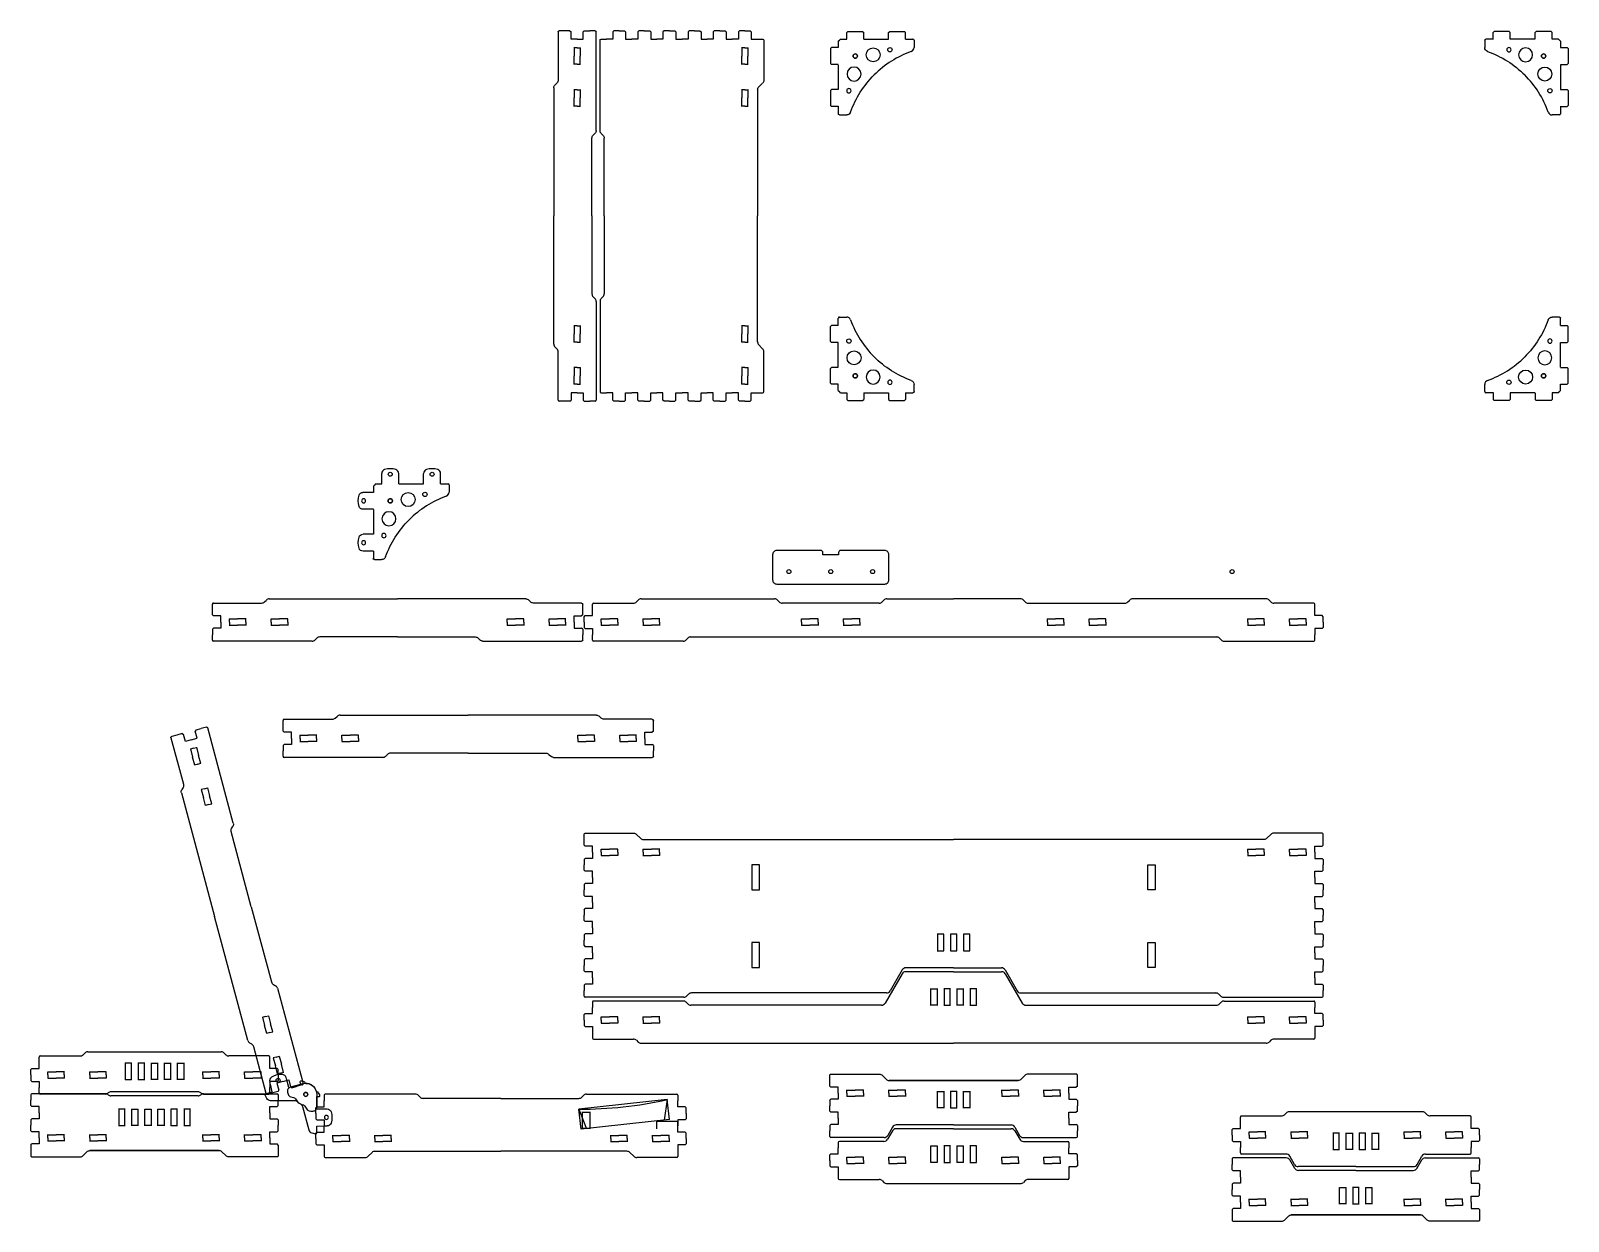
# Model space of a CAD drawing. Header units: inches. Extents: x -309 to 118, y -31 to 166.
# Drawn here: x -177.8 to -131.92, y 72.98 to 108.5 of the extents above; entities that cross this region are included whole.
import ezdxf

# ---------------------------------------------------------------- set-up
doc = ezdxf.new("R2010")
doc.units = ezdxf.units.IN
doc.header["$MEASUREMENT"] = 0
doc.layers.add('CUT', color=1, linetype='Continuous')
doc.layers.add('CUT_195', color=3, linetype='Continuous')

# ---------------------------------------------------------------- blocks, each defined once
blk = doc.blocks.new('Bracket_V2')
at = {"layer": 'CUT'}
for p, q in [((-0.2, 0.65), (-0.168, 0.682)), ((-0.2, 0.451), (-0.2, 0.65)), ((-0.168, 0.682), (0.275, 0.682)), ((0.275, 0.682), (0.306, 0.65)), ((0.306, 0.451), (0.306, 0.65)), ((1.05, 0.65), (1.082, 0.682)), ((1.05, 0.451), (1.05, 0.65)), ((1.082, 0.682), (1.525, 0.682)), ((1.525, 0.682), (1.556, 0.65)), ((1.556, 0.451), (1.556, 0.65)), ((-0.387, 0.451), (-0.419, 0.419)), ((-0.387, 0.451), (-0.2, 0.451)), ((0.311, 0.451), (1.05, 0.451)), ((1.551, 0.451), (1.777, 0.451)), ((1.808, 0.419), (1.808, 0.202))]:
    blk.add_line(p, q, dxfattribs=at)
for centre, radius in [((0.053, -0.053), 0.0645), ((0.589, -0.017), 0.209), ((1.089, 0.137), 0.0645)]:
    blk.add_circle(centre, radius, dxfattribs=at)
for centre, radius, start, end in [((2.735, -2.735), 2.995, 109.7047, 135), ((1.683, 0.202), 0.125, 289.7047, 360), ((1.777, 0.419), 0.0312, 0, 90)]:
    blk.add_arc(centre, radius, start, end, dxfattribs=at)
blk = doc.blocks.new('Bracket_V2_both')
at = {"xscale": -1}
blk.add_blockref('Bracket_V2', (-0.447, -0.447), dxfattribs=at)
at = {"rotation": 270}
blk.add_blockref('Bracket_V2', (-0.447, -0.447), dxfattribs=at)
blk = doc.blocks.new('Dovetail_Out_Half')
for p, q in [((-0.01, 0.16125), (0.02125, 0.1925)), ((-0.01, 0), (-0.01, 0.16125)), ((0.02125, 0.1925), (0.24, 0.1925)), ((0.24, 0.1925), (0.24, 0.375))]:
    blk.add_line(p, q)
blk = doc.blocks.new('BraceHole_Quarter')
at = {"layer": 'CUT', "ltscale": 0.003906}
for p, q in [((-0.25, 0.0935), (0, 0.0935)), ((-0.246, 0), (-0.246, 0.0975))]:
    blk.add_line(p, q, dxfattribs=at)
blk = doc.blocks.new('BraceHole')
at = {"color": 0}
blk.add_blockref('BraceHole_Quarter', (0, 0), dxfattribs=at)
at = {"color": 0, "xscale": -1, "rotation": 180}
blk.add_blockref('BraceHole_Quarter', (0, 0), dxfattribs=at)
at = {"color": 0, "xscale": -1}
blk.add_blockref('BraceHole_Quarter', (0, 0), dxfattribs=at)
at = {"color": 0, "rotation": 180}
blk.add_blockref('BraceHole_Quarter', (0, 0), dxfattribs=at)
blk = doc.blocks.new('BraceHoles')
at = {"color": 0}
for p in [(0.5, 0), (1.75, 0)]:
    blk.add_blockref('BraceHole', p, dxfattribs=at)
blk = doc.blocks.new('Bottom_Side_Half')
at = {"layer": 'CUT', "ltscale": 0.015625}
for p, q in [((-5.275, 1.735), (-5.275, 1.569)), ((-2.55, 1.766), (-5.244, 1.766)), ((-2.41, 1.678), (-2.461, 1.73)), ((0, 1.641), (-2.321, 1.641)), ((-5.275, -2.931), (-5.275, -3.093)), ((-5.244, -3.124), (-4.05, -3.124)), ((-3.961, -3.087), (-3.847, -2.973)), ((-3.759, -2.936), (0, -2.936))]:
    blk.add_line(p, q, dxfattribs=at)
for centre, radius, start, end in [((-5.244, 1.735), 0.0312, 90, 180), ((-2.55, 1.641), 0.125, 45, 90), ((-2.321, 1.766), 0.125, 225, 270), ((-5.244, -3.093), 0.0312, 180, 270), ((-4.05, -2.999), 0.125, 270, 315), ((-3.759, -3.061), 0.125, 90, 135)]:
    blk.add_arc(centre, radius, start, end, dxfattribs=at)
blk.add_blockref('BraceHoles', (-5.27, -2.556))
at = {"layer": 'CUT'}
for p in [(-5.515, 1.194), (-5.515, 0.444), (-5.515, -0.306), (-5.515, -1.056), (-5.515, -1.806), (-5.515, -2.556)]:
    blk.add_blockref('Dovetail_Out_Half', p, dxfattribs=at)
at = {"layer": 'CUT', "xscale": -1, "rotation": 180}
for p in [(-5.515, 1.194), (-5.515, 0.444), (-5.515, -0.306), (-5.515, -1.056), (-5.515, -1.806), (-5.515, -2.556)]:
    blk.add_blockref('Dovetail_Out_Half', p, dxfattribs=at)
blk = doc.blocks.new('Bottom_Side_Full')
at = {"color": 1}
blk.add_blockref('Bottom_Side_Half', (0, 0), dxfattribs=at)
at = {"color": 1, "xscale": -1}
blk.add_blockref('Bottom_Side_Half', (0, 0), dxfattribs=at)
blk = doc.blocks.new('Dovetail_Half')
for p, q in [((-0.25, 0.21375), (-0.25, 0.375)), ((-0.25, 0.21375), (-0.21875, 0.1825)), ((0, 0.1825), (-0.21875, 0.1825)), ((0, 0), (0, 0.1825))]:
    blk.add_line(p, q)
blk = doc.blocks.new('Lid_Side_Half')
at = {"layer": 'CUT'}
for p, q in [((-2.756, 5.525), (-2.595, 5.525)), ((-1.845, 5.525), (-1.684, 5.525)), ((-2.787, 2.55), (-2.787, 5.494)), ((-1.652, 5.494), (-1.652, 4.054)), ((-1.616, 3.965), (-1.564, 3.914)), ((-1.527, 3.825), (-1.527, 0)), ((-2.699, 2.41), (-2.751, 2.461)), ((-2.662, 0), (-2.662, 2.321))]:
    blk.add_line(p, q, dxfattribs=at)
for centre, radius, start, end in [((-2.756, 5.494), 0.0312, 90, 180), ((-1.684, 5.494), 0.0312, 0, 90), ((-1.527, 4.054), 0.125, 180, 225), ((-1.652, 3.825), 0.125, 0, 45), ((-2.662, 2.55), 0.125, 180, 225), ((-2.787, 2.321), 0.125, 0, 45)]:
    blk.add_arc(centre, radius, start, end, dxfattribs=at)
at = {"xscale": -1, "rotation": 90}
blk.add_blockref('BraceHoles', (-2.22, 5.27), dxfattribs=at)
at = {"layer": 'CUT', "xscale": -1, "rotation": 90}
blk.add_blockref('Dovetail_Half', (-2.22, 5.275), dxfattribs=at)
at = {"layer": 'CUT', "rotation": 270}
blk.add_blockref('Dovetail_Half', (-2.22, 5.275), dxfattribs=at)
blk = doc.blocks.new('Lid_Side')
at = {"rotation": 359.9999999999981}
blk.add_blockref('Lid_Side_Half', (0, 0), dxfattribs=at)
at = {"xscale": -1.000000000000002, "rotation": 179.999999999998}
blk.add_blockref('Lid_Side_Half', (0, 0), dxfattribs=at)
blk = doc.blocks.new('HingeHole')
at = {"layer": 'CUT', "ltscale": 0.003906}
for p, q in [((-0.0975, 0.495), (0.0975, 0.495)), ((-0.0925, 0), (-0.0925, 0.5)), ((0.0925, 0.5), (0.0925, 0)), ((0.0975, 0.005), (-0.0975, 0.005))]:
    blk.add_line(p, q, dxfattribs=at)
blk = doc.blocks.new('ChopstickBox_Front')
at = {"layer": 'CUT', "ltscale": 0.015625}
for p, q in [((-152.081, 75.789), (-152.226, 75.539)), ((-150.259, 75.851), (-151.973, 75.851)), ((-150.259, 75.851), (-148.546, 75.851)), ((-148.437, 75.789), (-148.293, 75.539)), ((-153.951, 75.508), (-153.951, 75.674)), ((-152.334, 75.476), (-153.92, 75.476)), ((-148.185, 75.476), (-146.599, 75.476)), ((-146.568, 75.508), (-146.568, 75.674))]:
    blk.add_line(p, q, dxfattribs=at)
at = {"layer": 'CUT'}
for p, q in [((-150.259, 75.736), (-151.979, 75.736)), ((-150.259, 75.736), (-148.54, 75.736)), ((-153.701, 75.33), (-153.701, 75.169)), ((-152.34, 75.361), (-153.67, 75.361)), ((-152.087, 75.674), (-152.231, 75.424)), ((-148.432, 75.674), (-148.287, 75.424)), ((-148.179, 75.361), (-146.849, 75.361)), ((-146.818, 75.33), (-146.818, 75.169)), ((-153.701, 74.419), (-153.701, 74.258)), ((-146.818, 74.419), (-146.818, 74.258)), ((-153.67, 74.226), (-152.48, 74.226)), ((-152.391, 74.19), (-152.34, 74.138)), ((-152.251, 74.101), (-148.267, 74.101)), ((-148.127, 74.19), (-148.179, 74.138)), ((-146.849, 74.226), (-148.039, 74.226))]:
    blk.add_line(p, q, dxfattribs=at)
at = {"layer": 'CUT', "ltscale": 0.015625}
for points in [[(-153.951, 77.174), (-153.951, 77.335, -0.414214), (-153.92, 77.366), (-152.476, 77.366, -0.198912), (-152.387, 77.33), (-152.273, 77.216, 0.198912), (-152.185, 77.179), (-148.334, 77.179)], [(-146.568, 77.174), (-146.568, 77.335, 0.414214), (-146.599, 77.366), (-148.043, 77.366, 0.198912), (-148.131, 77.33), (-148.246, 77.216, -0.198912), (-148.334, 77.179), (-152.185, 77.179)]]:
    blk.add_lwpolyline(points, format="xyb", dxfattribs=at)
at = {"layer": 'CUT'}
for centre, radius, start, end in [((-151.979, 75.611), 0.125, 90, 150), ((-148.54, 75.611), 0.125, 30, 90), ((-153.67, 75.33), 0.0312, 90, 180), ((-152.34, 75.486), 0.125, 270, 330), ((-148.179, 75.486), 0.125, 210, 270), ((-146.849, 75.33), 0.0312, 0, 90), ((-153.67, 74.258), 0.0312, 180, 270), ((-152.48, 74.101), 0.125, 45, 90), ((-152.251, 74.226), 0.125, 225, 270), ((-148.267, 74.226), 0.125, 270, 315), ((-148.039, 74.101), 0.125, 90, 135), ((-146.849, 74.258), 0.0312, 270, 0)]:
    blk.add_arc(centre, radius, start, end, dxfattribs=at)
at = {"layer": 'CUT', "ltscale": 0.015625}
for centre, radius, start, end in [((-151.973, 75.726), 0.125, 90, 150), ((-148.546, 75.726), 0.125, 30, 90), ((-153.92, 75.508), 0.0312, 180, 270), ((-152.334, 75.601), 0.125, 270, 330), ((-148.185, 75.601), 0.125, 210, 270), ((-146.599, 75.508), 0.0312, 270, 0)]:
    blk.add_arc(centre, radius, start, end, dxfattribs=at)
at = {"xscale": -1, "rotation": 180}
for name, p in [('BraceHoles', (-153.696, 76.799)), ('HingeHole', (-150.259, 76.856))]:
    blk.add_blockref(name, p, dxfattribs=at)
at = {"rotation": 180}
for name, p in [('HingeHole', (-150.649, 76.856)), ('HingeHole', (-149.869, 76.856)), ('BraceHoles', (-146.823, 76.799))]:
    blk.add_blockref(name, p, dxfattribs=at)
for name, p in [('BraceHoles', (-153.696, 74.794)), ('HingeHole', (-150.844, 74.731)), ('HingeHole', (-150.064, 74.731))]:
    blk.add_blockref(name, p)
at = {"xscale": -1}
for name, p in [('HingeHole', (-150.454, 74.731)), ('HingeHole', (-149.674, 74.731)), ('BraceHoles', (-146.823, 74.794))]:
    blk.add_blockref(name, p, dxfattribs=at)
at = {"layer": 'CUT'}
for name, p in [('Dovetail_Half', (-153.701, 76.799)), ('Dovetail_Half', (-153.701, 76.049)), ('Dovetail_Out_Half', (-153.941, 74.794))]:
    blk.add_blockref(name, p, dxfattribs=at)
at = {"layer": 'CUT', "xscale": -1}
for name, p in [('Dovetail_Half', (-146.818, 76.799)), ('Dovetail_Half', (-146.818, 76.049)), ('Dovetail_Out_Half', (-146.578, 74.794))]:
    blk.add_blockref(name, p, dxfattribs=at)
at = {"layer": 'CUT', "xscale": -1, "rotation": 180}
for name, p in [('Dovetail_Half', (-153.701, 76.799)), ('Dovetail_Half', (-153.701, 76.049)), ('Dovetail_Out_Half', (-153.941, 74.794))]:
    blk.add_blockref(name, p, dxfattribs=at)
at = {"layer": 'CUT', "rotation": 180}
for name, p in [('Dovetail_Half', (-146.818, 76.799)), ('Dovetail_Half', (-146.818, 76.049)), ('Dovetail_Out_Half', (-146.578, 74.794))]:
    blk.add_blockref(name, p, dxfattribs=at)
blk = doc.blocks.new('ChopstickBox_Side')
at = {"layer": 'CUT', "ltscale": 0.015625}
for p, q in [((-158.145, 72.159), (-158.145, 70.965)), ((-157.952, 72.19), (-158.113, 72.19)), ((-156.286, 72.19), (-156.452, 72.19)), ((-156.255, 69.465), (-156.255, 72.159)), ((-158.108, 70.876), (-157.994, 70.762)), ((-157.957, 70.674), (-157.957, 66.915)), ((-156.343, 69.324), (-156.291, 69.376)), ((-156.38, 66.915), (-156.38, 69.236)), ((-157.957, 63.156), (-157.957, 66.915)), ((-156.38, 66.915), (-156.38, 64.594)), ((-156.343, 64.505), (-156.291, 64.454)), ((-156.255, 64.365), (-156.255, 61.671)), ((-158.145, 61.671), (-158.145, 62.865)), ((-158.108, 62.954), (-157.994, 63.068)), ((-157.952, 61.64), (-158.113, 61.64)), ((-156.286, 61.64), (-156.452, 61.64))]:
    blk.add_line(p, q, dxfattribs=at)
at = {"layer": 'CUT'}
for p, q in [((-157.285, 64.487), (-156.785, 64.487)), ((-156.785, 64.267), (-157.285, 64.267)), ((-157.28, 64.262), (-157.28, 64.492)), ((-156.79, 64.492), (-156.79, 64.262))]:
    blk.add_line(p, q, dxfattribs=at)
at = {"layer": 'CUT', "ltscale": 0.015625}
for centre, radius, start, end in [((-158.113, 72.159), 0.0312, 90, 180), ((-156.286, 72.159), 0.0312, 0, 90), ((-158.02, 70.965), 0.125, 180, 225), ((-158.082, 70.674), 0.125, 0, 45), ((-156.255, 69.236), 0.125, 135, 180), ((-156.38, 69.465), 0.125, 315, 360), ((-156.255, 64.594), 0.125, 180, 225), ((-156.38, 64.365), 0.125, 0, 45), ((-158.02, 62.865), 0.125, 135, 180), ((-158.082, 63.156), 0.125, 315, 360), ((-158.113, 61.671), 0.0312, 180, 270), ((-156.286, 61.671), 0.0312, 270, 0)]:
    blk.add_arc(centre, radius, start, end, dxfattribs=at)
at = {"rotation": 270}
blk.add_blockref('BraceHoles', (-157.577, 72.185), dxfattribs=at)
at = {"xscale": -1, "rotation": 270}
blk.add_blockref('BraceHoles', (-157.577, 61.645), dxfattribs=at)
at = {"layer": 'CUT'}
for p, xscale, rotation in [((-157.577, 72.43), -1.000000000000001, 90), ((-156.827, 72.43), -1.000000000000001, 90), ((-157.577, 61.4), -1, 270), ((-156.827, 61.4), -1, 270)]:
    blk.add_blockref('Dovetail_Out_Half', p, dxfattribs=dict(at, xscale=xscale, rotation=rotation))
for p, rotation in [((-157.577, 72.43), 270), ((-156.827, 72.43), 270), ((-157.577, 61.4), 90), ((-156.827, 61.4), 90)]:
    blk.add_blockref('Dovetail_Out_Half', p, dxfattribs=dict(at, rotation=rotation))
blk = doc.blocks.new('HingeTop')
at = {"layer": 'CUT_195', "ltscale": 0.007812}
for p, q in [((-0.242, 0.263), (-0.005, 0.253)), ((-0.015, 0.253), (0.067, 0.253)), ((-0.242, -0.253), (-0.005, -0.253)), ((-0.015, -0.253), (0.067, -0.253))]:
    blk.add_line(p, q, dxfattribs=at)
at = {"layer": 'CUT_195'}
blk.add_lwpolyline([(-0.242, -0.25), (-0.242, -0.622), (-0.179, -0.622, -0.57735), (-0.152, -0.669), (-0.191, -0.737, -0.267949), (-0.218, -0.753), (-0.224, -0.753, 0.336424), (-0.254, -0.776, -0.411031), (-0.655, -1.004), (-1.025, -0.905, -0.414214), (-1.114, -0.752), (-1.099, -0.698, -0.267949), (-1.011, -0.61), (-0.934, -0.589, 0.203798), (-0.857, -0.529, -0.141217), (-0.729, -0.4, 0.203798), (-0.668, -0.323), (-0.481, 0.375, -0.267949), (-0.393, 0.464), (-0.281, 0.493, -0.493145), (-0.242, 0.463), (-0.242, 0.263)], format="xyb", dxfattribs=at)
at = {"layer": 'CUT_195', "ltscale": 0.003906}
for centre in [(0.047, 0), (-0.57, -0.688)]:
    blk.add_circle(centre, 0.0595, dxfattribs=at)
at = {"layer": 'CUT_195', "ltscale": 0.007812}
for centre, radius, start, end in [((0.067, 0.128), 0.125, 18.3655, 90), ((-0.318, 0), 0.531, 341.6345, 18.3655), ((0.067, -0.128), 0.125, 270, 341.6345)]:
    blk.add_arc(centre, radius, start, end, dxfattribs=at)
blk = doc.blocks.new('ChopstickBox_Lid_Elev_Rear')
at = {"layer": 'CUT'}
for p, q in [((-152.391, 59.64), (-152.34, 59.692)), ((-152.251, 59.728), (-148.267, 59.728)), ((-148.127, 59.64), (-148.179, 59.692)), ((-153.701, 59.411), (-153.701, 59.572)), ((-153.67, 59.603), (-152.48, 59.603)), ((-146.849, 59.603), (-148.039, 59.603)), ((-146.818, 59.411), (-146.818, 59.572)), ((-153.701, 58.5), (-153.701, 58.661)), ((-151.726, 58.468), (-153.67, 58.468)), ((-148.958, 58.531), (-151.56, 58.531)), ((-148.793, 58.468), (-146.849, 58.468)), ((-146.818, 58.5), (-146.818, 58.661))]:
    blk.add_line(p, q, dxfattribs=at)
for centre, radius, start, end in [((-152.48, 59.728), 0.125, 270, 315), ((-152.251, 59.603), 0.125, 90, 135), ((-148.267, 59.603), 0.125, 45, 90), ((-148.039, 59.728), 0.125, 225, 270), ((-153.67, 59.572), 0.0312, 90, 180), ((-146.849, 59.572), 0.0312, 0, 90), ((-153.67, 58.5), 0.0312, 180, 270), ((-151.726, 58.593), 0.125, 270, 311.4096), ((-151.56, 58.406), 0.125, 90, 131.4096), ((-148.958, 58.406), 0.125, 48.5904, 90), ((-148.793, 58.593), 0.125, 228.5904, 270), ((-146.849, 58.5), 0.0312, 270, 0)]:
    blk.add_arc(centre, radius, start, end, dxfattribs=at)
at = {"xscale": -1}
for p in [(-151.039, 58.896), (-150.649, 58.896)]:
    blk.add_blockref('HingeHole', p, dxfattribs=at)
for p in [(-150.259, 58.896), (-149.869, 58.896), (-149.479, 58.896)]:
    blk.add_blockref('HingeHole', p)
at = {"xscale": -1, "rotation": 180}
blk.add_blockref('BraceHoles', (-153.696, 59.036), dxfattribs=at)
at = {"rotation": 180}
blk.add_blockref('BraceHoles', (-146.823, 59.036), dxfattribs=at)
at = {"layer": 'CUT'}
blk.add_blockref('Dovetail_Out_Half', (-153.941, 59.036), dxfattribs=at)
at = {"layer": 'CUT', "xscale": -1}
blk.add_blockref('Dovetail_Out_Half', (-146.578, 59.036), dxfattribs=at)
at = {"layer": 'CUT', "xscale": -1, "rotation": 180}
blk.add_blockref('Dovetail_Out_Half', (-153.941, 59.036), dxfattribs=at)
at = {"layer": 'CUT', "rotation": 180}
blk.add_blockref('Dovetail_Out_Half', (-146.578, 59.036), dxfattribs=at)
blk = doc.blocks.new('ChopstickBox_Body_Rear')
at = {"layer": 'CUT', "ltscale": 0.015625}
for p, q in [((-153.951, 58.342), (-153.951, 58.176)), ((-151.726, 58.368), (-153.92, 58.368)), ((-148.958, 58.306), (-151.56, 58.306)), ((-148.793, 58.368), (-146.599, 58.368)), ((-146.568, 58.342), (-146.568, 58.176))]:
    blk.add_line(p, q, dxfattribs=at)
for points in [[(-153.951, 56.676), (-153.951, 56.515, 0.414214), (-153.92, 56.483), (-152.476, 56.483, 0.198912), (-152.387, 56.52), (-152.273, 56.634, -0.198912), (-152.185, 56.671), (-148.334, 56.671)], [(-146.568, 56.676), (-146.568, 56.515, -0.414214), (-146.599, 56.483), (-148.043, 56.483, -0.198912), (-148.131, 56.52), (-148.246, 56.634, 0.198912), (-148.334, 56.671), (-152.185, 56.671)]]:
    blk.add_lwpolyline(points, format="xyb", dxfattribs=at)
for centre, radius, start, end in [((-153.92, 58.337), 0.0312, 90, 180), ((-151.726, 58.243), 0.125, 48.5904, 90), ((-151.56, 58.431), 0.125, 228.5904, 270), ((-148.958, 58.431), 0.125, 270, 311.4096), ((-148.793, 58.243), 0.125, 90, 131.4096), ((-146.599, 58.337), 0.0312, 0, 90)]:
    blk.add_arc(centre, radius, start, end, dxfattribs=at)
at = {"xscale": -1, "rotation": 180}
for p in [(-151.234, 57.911), (-149.674, 57.911), (-149.284, 57.911)]:
    blk.add_blockref('HingeHole', p, dxfattribs=at)
at = {"rotation": 180}
for p in [(-150.844, 57.911), (-150.454, 57.911), (-150.064, 57.911)]:
    blk.add_blockref('HingeHole', p, dxfattribs=at)
blk.add_blockref('BraceHoles', (-153.696, 57.051))
at = {"xscale": -1}
blk.add_blockref('BraceHoles', (-146.823, 57.051), dxfattribs=at)
at = {"layer": 'CUT'}
for p in [(-153.701, 57.801), (-153.701, 57.051)]:
    blk.add_blockref('Dovetail_Half', p, dxfattribs=at)
at = {"layer": 'CUT', "xscale": -1}
for p in [(-146.818, 57.801), (-146.818, 57.051)]:
    blk.add_blockref('Dovetail_Half', p, dxfattribs=at)
at = {"layer": 'CUT', "xscale": -1, "rotation": 180}
for p in [(-153.701, 57.801), (-153.701, 57.051)]:
    blk.add_blockref('Dovetail_Half', p, dxfattribs=at)
at = {"layer": 'CUT', "rotation": 180}
for p in [(-146.818, 57.801), (-146.818, 57.051)]:
    blk.add_blockref('Dovetail_Half', p, dxfattribs=at)
blk = doc.blocks.new('JoiningTab')
at = {"layer": 'CUT'}
blk.add_lwpolyline([(1.61, 0.125), (0.2975, 0.125, 0.4142136), (0.235, 0.0625), (0.235, 0), (-0.235, 0), (-0.235, 0.0625, 0.4142136), (-0.2975, 0.125), (-1.61, 0.125, 0.4142136), (-1.735, 0), (-1.735, -0.75, 0.4142136), (-1.61, -0.875), (1.61, -0.875, 0.4142136), (1.735, -0.75), (1.735, 0, 0.4142136)], format="xyb", close=True, dxfattribs=at)
for centre in [(-1.25, -0.505), (0, -0.505), (1.25, -0.505)]:
    blk.add_circle(centre, 0.0595, dxfattribs=at)
blk = doc.blocks.new('CornerTab_WithPins')
at = {"layer": 'CUT'}
for p, q in [((-0.817, 1.068), (-0.817, 1.379)), ((-0.311, 1.068), (-0.311, 1.379)), ((-1.005, 1.068), (-1.036, 1.036)), ((-1.005, 1.068), (-0.817, 1.068)), ((-0.306, 1.068), (0.433, 1.068)), ((0.433, 1.068), (0.433, 1.367)), ((0.934, 1.068), (1.16, 1.068)), ((0.939, 1.068), (0.939, 1.367)), ((1.191, 1.037), (1.191, 0.88)), ((1.191, 1.037), (1.191, 0.82))]:
    blk.add_line(p, q, dxfattribs=at)
for points in [[(-0.311, 1.377, 0.323158), (-0.397, 1.495, 0.161655), (-0.732, 1.495, 0.323158), (-0.817, 1.377)], [(0.939, 1.377, 0.323158), (0.853, 1.495, 0.161655), (0.518, 1.495, 0.323158), (0.433, 1.377)]]:
    blk.add_lwpolyline(points, format="xyb", dxfattribs=at)
at = {"layer": 'CUT', "ltscale": 0.003906}
for centre in [(-0.564, 1.357), (0.686, 1.357)]:
    blk.add_circle(centre, 0.0595, dxfattribs=at)
at = {"layer": 'CUT'}
for centre, radius in [((-0.564, 0.564), 0.0645), ((-0.029, 0.601), 0.209), ((0.472, 0.754), 0.0645)]:
    blk.add_circle(centre, radius, dxfattribs=at)
for centre, radius, start, end in [((1.16, 1.037), 0.0312, 0, 90), ((2.118, -2.118), 2.995, 109.7047, 135), ((1.066, 0.82), 0.125, 289.7047, 360)]:
    blk.add_arc(centre, radius, start, end, dxfattribs=at)

msp = doc.modelspace()

# ---------------------------------------------------------------- linework, layer by layer
for p, q in [((-158.80604, 76.60653), (-161.44029, 76.31805)), ((-161.44029, 76.31805), (-161.21516, 75.73911)), ((-161.37498, 75.72161), (-161.44029, 76.31805)), ((-158.80604, 76.60653), (-158.90054, 75.99259)), ((-158.74073, 76.01009), (-158.80604, 76.60653)), ((-158.74073, 76.01009), (-161.37498, 75.72161)), ((-159.11491, 75.73911), (-159.11491, 75.96911)), ((-159.11491, 75.96911), (-158.49593, 75.96911)), ((-158.49593, 75.96911), (-158.49593, 75.73911))]:
    msp.add_line(p, q)
msp.add_arc((-161.47366, 88.79435), 12.47635, 270.153241, 282.345964)
at = {"layer": 'CUT'}
for p, q in [((-161.03434, 91.22807), (-161.03434, 91.38932)), ((-161.00309, 91.42057), (-159.81319, 91.42057)), ((-159.7248, 91.45718), (-159.67303, 91.50896)), ((-159.58464, 91.54557), (-155.60072, 91.54557)), ((-155.46055, 91.45718), (-155.51233, 91.50896)), ((-152.47986, 91.42057), (-155.37216, 91.42057)), ((-152.39147, 91.45718), (-152.33969, 91.50896)), ((-152.2513, 91.54557), (-150.25934, 91.54557)), ((-148.26738, 91.54557), (-150.25934, 91.54557)), ((-148.12722, 91.45718), (-148.17899, 91.50896)), ((-148.03883, 91.42057), (-145.14653, 91.42057)), ((-145.05814, 91.45718), (-145.00636, 91.50896)), ((-140.93405, 91.54557), (-144.91797, 91.54557)), ((-140.79388, 91.45718), (-140.84566, 91.50896)), ((-139.51559, 91.42057), (-140.7055, 91.42057)), ((-139.48434, 91.22807), (-139.48434, 91.38932)), ((-161.03434, 90.31682), (-161.03434, 90.47807)), ((-158.18888, 90.37396), (-158.24066, 90.32218)), ((-158.1005, 90.41057), (-142.41819, 90.41057)), ((-142.3298, 90.37396), (-142.27803, 90.32218)), ((-139.48434, 90.31682), (-139.48434, 90.47807)), ((-158.32905, 90.28557), (-161.00309, 90.28557)), ((-142.18964, 90.28557), (-139.51559, 90.28557)), ((-151.79832, 80.36161), (-152.3035, 79.48661)), ((-150.25934, 80.42411), (-151.69006, 80.42411)), ((-150.25934, 80.42411), (-148.82863, 80.42411)), ((-148.72037, 80.36161), (-148.21519, 79.48661)), ((-161.03434, 79.51786), (-161.03434, 79.35661)), ((-158.32905, 79.54911), (-161.00309, 79.54911)), ((-158.18888, 79.46073), (-158.24066, 79.5125)), ((-152.41175, 79.42411), (-158.1005, 79.42411)), ((-148.10694, 79.42411), (-142.41819, 79.42411)), ((-142.3298, 79.46073), (-142.27803, 79.5125)), ((-142.18964, 79.54911), (-139.51559, 79.54911)), ((-139.48434, 79.51786), (-139.48434, 79.35661)), ((-161.03434, 78.60661), (-161.03434, 78.44536)), ((-139.48434, 78.60661), (-139.48434, 78.44536)), ((-161.00309, 78.41411), (-159.81319, 78.41411)), ((-159.7248, 78.3775), (-159.67303, 78.32573)), ((-159.58464, 78.28911), (-150.25934, 78.28911)), ((-140.93405, 78.28911), (-150.25934, 78.28911)), ((-140.79388, 78.3775), (-140.84566, 78.32573)), ((-139.51559, 78.41411), (-140.7055, 78.41411))]:
    msp.add_line(p, q, dxfattribs=at)
at = {"layer": 'CUT', "ltscale": 0.015625}
for p, q in [((-151.79254, 80.47661), (-152.15339, 79.85161)), ((-150.25934, 80.53911), (-151.68429, 80.53911)), ((-150.25934, 80.53911), (-148.8344, 80.53911)), ((-148.72615, 80.47661), (-148.3653, 79.85161)), ((-161.28434, 79.69536), (-161.28434, 79.86161)), ((-139.23434, 79.69536), (-139.23434, 79.86161)), ((-158.30905, 79.66411), (-161.25309, 79.66411)), ((-158.16888, 79.7525), (-158.22066, 79.70073)), ((-152.26164, 79.78911), (-158.0805, 79.78911)), ((-148.25705, 79.78911), (-142.43819, 79.78911)), ((-142.3498, 79.7525), (-142.29803, 79.70073)), ((-142.20964, 79.66411), (-139.26559, 79.66411))]:
    msp.add_line(p, q, dxfattribs=at)
for points in [[(-161.28434, 84.36161), (-161.28434, 84.52286, -0.41421356), (-161.25309, 84.55411), (-159.80905, 84.55411, -0.19891237), (-159.72066, 84.5175), (-159.60638, 84.40323, 0.19891237), (-159.518, 84.36661), (-150.25934, 84.36661)], [(-139.23434, 84.36161), (-139.23434, 84.52286, 0.41421356), (-139.26559, 84.55411), (-140.70964, 84.55411, 0.19891237), (-140.79803, 84.5175), (-140.9123, 84.40323, -0.19891237), (-141.00069, 84.36661), (-150.25934, 84.36661)]]:
    msp.add_lwpolyline(points, format="xyb", dxfattribs=at)
for points in [[(-156.05234, 82.86461), (-156.05234, 83.60861), (-156.27634, 83.60861), (-156.27634, 82.86461)], [(-144.46634, 82.86461), (-144.46634, 83.60861), (-144.24234, 83.60861), (-144.24234, 82.86461)], [(-156.05234, 80.55211), (-156.05234, 81.29611), (-156.27634, 81.29611), (-156.27634, 80.55211)], [(-144.46634, 80.55211), (-144.46634, 81.29611), (-144.24234, 81.29611), (-144.24234, 80.55211)]]:
    msp.add_lwpolyline(points, close=True, dxfattribs=at)
at = {"layer": 'CUT'}
msp.add_circle((-141.95035, 92.35959), 0.0595, dxfattribs=at)
for centre, radius, start, end in [((-161.00309, 91.38932), 0.03125, 90, 180), ((-159.81319, 91.54557), 0.125, 270, 315), ((-159.58464, 91.42057), 0.125, 90, 135), ((-155.60072, 91.42057), 0.125, 45, 90), ((-155.37216, 91.54557), 0.125, 225, 270), ((-152.47986, 91.54557), 0.125, 270, 315), ((-152.2513, 91.42057), 0.125, 90, 135), ((-148.26738, 91.42057), 0.125, 45, 90), ((-148.03883, 91.54557), 0.125, 225, 270), ((-145.14653, 91.54557), 0.125, 270, 315), ((-144.91797, 91.42057), 0.125, 90, 135), ((-140.93405, 91.42057), 0.125, 45, 90), ((-140.7055, 91.54557), 0.125, 225, 270), ((-139.51559, 91.38932), 0.03125, 0, 90), ((-158.1005, 90.28557), 0.125, 90, 135), ((-142.41819, 90.28557), 0.125, 45, 90), ((-161.00309, 90.31682), 0.03125, 180, 270), ((-158.32905, 90.41057), 0.125, 270, 315), ((-142.18964, 90.41057), 0.125, 225, 270), ((-139.51559, 90.31682), 0.03125, 270, 0), ((-151.69006, 80.29911), 0.125, 90, 150), ((-148.82863, 80.29911), 0.125, 30, 90), ((-161.00309, 79.51786), 0.03125, 90, 180), ((-158.32905, 79.42411), 0.125, 45, 90), ((-158.1005, 79.54911), 0.125, 225, 270), ((-152.41175, 79.54911), 0.125, 270, 330), ((-148.10694, 79.54911), 0.125, 210, 270), ((-142.41819, 79.54911), 0.125, 270, 315), ((-142.18964, 79.42411), 0.125, 90, 135), ((-139.51559, 79.51786), 0.03125, 0, 90), ((-161.00309, 78.44536), 0.03125, 180, 270), ((-159.81319, 78.28911), 0.125, 45, 90), ((-159.58464, 78.41411), 0.125, 225, 270), ((-140.93405, 78.41411), 0.125, 270, 315), ((-140.7055, 78.28911), 0.125, 90, 135), ((-139.51559, 78.44536), 0.03125, 270, 0)]:
    msp.add_arc(centre, radius, start, end, dxfattribs=at)
at = {"layer": 'CUT', "ltscale": 0.015625}
for centre, radius, start, end in [((-151.68429, 80.41411), 0.125, 90, 150), ((-148.8344, 80.41411), 0.125, 30, 90), ((-152.26164, 79.91411), 0.125, 270, 330), ((-148.25705, 79.91411), 0.125, 210, 270), ((-161.25309, 79.69536), 0.03125, 180, 270), ((-158.30905, 79.78911), 0.125, 270, 315), ((-158.0805, 79.66411), 0.125, 90, 135), ((-142.43819, 79.66411), 0.125, 45, 90), ((-142.20964, 79.78911), 0.125, 225, 270), ((-139.26559, 79.69536), 0.03125, 270, 0)]:
    msp.add_arc(centre, radius, start, end, dxfattribs=at)

# ---------------------------------------------------------------- block references
for name, p, rotation in [('Bracket_V2_both', (-153.69601, 108.24041), 90), ('Bracket_V2_both', (-132.15601, 97.70041), 270), ('Lid_Side_Half', (-166.85266, 93.07291), 89.99999999999805), ('BraceHoles', (-139.48934, 90.85307), 180), ('Lid_Side_Half', (-164.74374, 89.60503), 89.99999999999805), ('BraceHoles', (-139.48934, 83.98661), 180), ('ChopstickBox_Side', (-96.85107, 233.02381), 90), ('ChopstickBox_Front', (-288.51869, 150.34511), 180)]:
    msp.add_blockref(name, p, dxfattribs=dict(rotation=rotation))
at = {"xscale": -1}
for name, p, rotation in [('Bracket_V2_both', (-132.15601, 108.24041), 270), ('Bracket_V2_both', (-153.69601, 97.70041), 90), ('CornerTab_WithPins', (-166.50618, 93.90723), 90), ('Lid_Side_Half', (-166.85266, 93.07291), 269.9999999999981), ('BraceHoles', (-161.02934, 90.85307), 180), ('BraceHoles', (-155.05101, 90.85307), 180), ('BraceHoles', (-147.71768, 90.85307), 180), ('Lid_Side_Half', (-164.74374, 89.60503), 269.9999999999981), ('BraceHoles', (-161.02934, 83.98661), 180), ('HingeHole', (-150.64934, 81.54411), 180), ('HingeHole', (-150.25934, 81.54411), 180), ('HingeHole', (-149.86934, 81.54411), 180)]:
    msp.add_blockref(name, p, dxfattribs=dict(at, rotation=rotation))
for name, p in [('CornerTab_WithPins', (-166.50618, 93.90723)), ('JoiningTab', (-153.92601, 92.86459)), ('HingeHole', (-150.84434, 79.41911)), ('HingeHole', (-150.06434, 79.41911)), ('BraceHoles', (-161.02934, 78.98161)), ('ChopstickBox_Lid_Elev_Rear', (-23.84505, 18.30578)), ('ChopstickBox_Front', (0, 0)), ('ChopstickBox_Body_Rear', (-23.84505, 18.41578))]:
    msp.add_blockref(name, p)
for name, p in [('HingeHole', (-150.45434, 79.41911)), ('HingeHole', (-149.67434, 79.41911)), ('BraceHoles', (-139.48934, 78.98161))]:
    msp.add_blockref(name, p, dxfattribs=at)
at = {"layer": 'CUT'}
for name, p, rotation in [('Lid_Side', (-163.71335, 102.97041), 180), ('Dovetail_Out_Half', (-139.24434, 90.85307), 180), ('Dovetail_Half', (-139.48434, 83.98661), 180), ('Dovetail_Half', (-139.48434, 83.23661), 180), ('Dovetail_Half', (-139.48434, 82.48661), 180), ('Dovetail_Half', (-139.48434, 81.73661), 180), ('Dovetail_Half', (-139.48434, 80.98661), 180), ('Dovetail_Half', (-139.48434, 80.23661), 180), ('Dovetail_Out_Half', (-139.24434, 78.98161), 180), ('HingeTop', (-170.40253, 77.13675), 104.9999999999999)]:
    msp.add_blockref(name, p, dxfattribs=dict(at, rotation=rotation))
at = {"layer": 'CUT', "xscale": -1}
for name, p, rotation in [('Bottom_Side_Full', (-159.04489, 102.97041), 90), ('Dovetail_Out_Half', (-161.27434, 90.85307), 180), ('Lid_Side', (-173.78609, 81.67051), 14.99999999999986), ('Dovetail_Half', (-161.03434, 83.98661), 180), ('Dovetail_Half', (-161.03434, 83.23661), 180), ('Dovetail_Half', (-161.03434, 82.48661), 180), ('Dovetail_Half', (-161.03434, 81.73661), 180), ('Dovetail_Half', (-161.03434, 80.98661), 180), ('Dovetail_Half', (-161.03434, 80.23661), 180), ('Dovetail_Out_Half', (-161.27434, 78.98161), 180), ('HingeTop', (-169.02093, 76.07661), 180)]:
    msp.add_blockref(name, p, dxfattribs=dict(at, rotation=rotation))
at = {"layer": 'CUT'}
for name, p in [('Dovetail_Out_Half', (-161.27434, 90.85307)), ('Dovetail_Half', (-161.03434, 83.98661)), ('Dovetail_Half', (-161.03434, 83.23661)), ('Dovetail_Half', (-161.03434, 82.48661)), ('Dovetail_Half', (-161.03434, 81.73661)), ('Dovetail_Half', (-161.03434, 80.98661)), ('Dovetail_Half', (-161.03434, 80.23661)), ('Dovetail_Out_Half', (-161.27434, 78.98161))]:
    msp.add_blockref(name, p, dxfattribs=at)
at = {"layer": 'CUT', "xscale": -1}
for name, p in [('Dovetail_Out_Half', (-139.24434, 90.85307)), ('Dovetail_Half', (-139.48434, 83.98661)), ('Dovetail_Half', (-139.48434, 83.23661)), ('Dovetail_Half', (-139.48434, 82.48661)), ('Dovetail_Half', (-139.48434, 81.73661)), ('Dovetail_Half', (-139.48434, 80.98661)), ('Dovetail_Half', (-139.48434, 80.23661)), ('Dovetail_Out_Half', (-139.24434, 78.98161))]:
    msp.add_blockref(name, p, dxfattribs=at)

doc.saveas('drawing.dxf')
